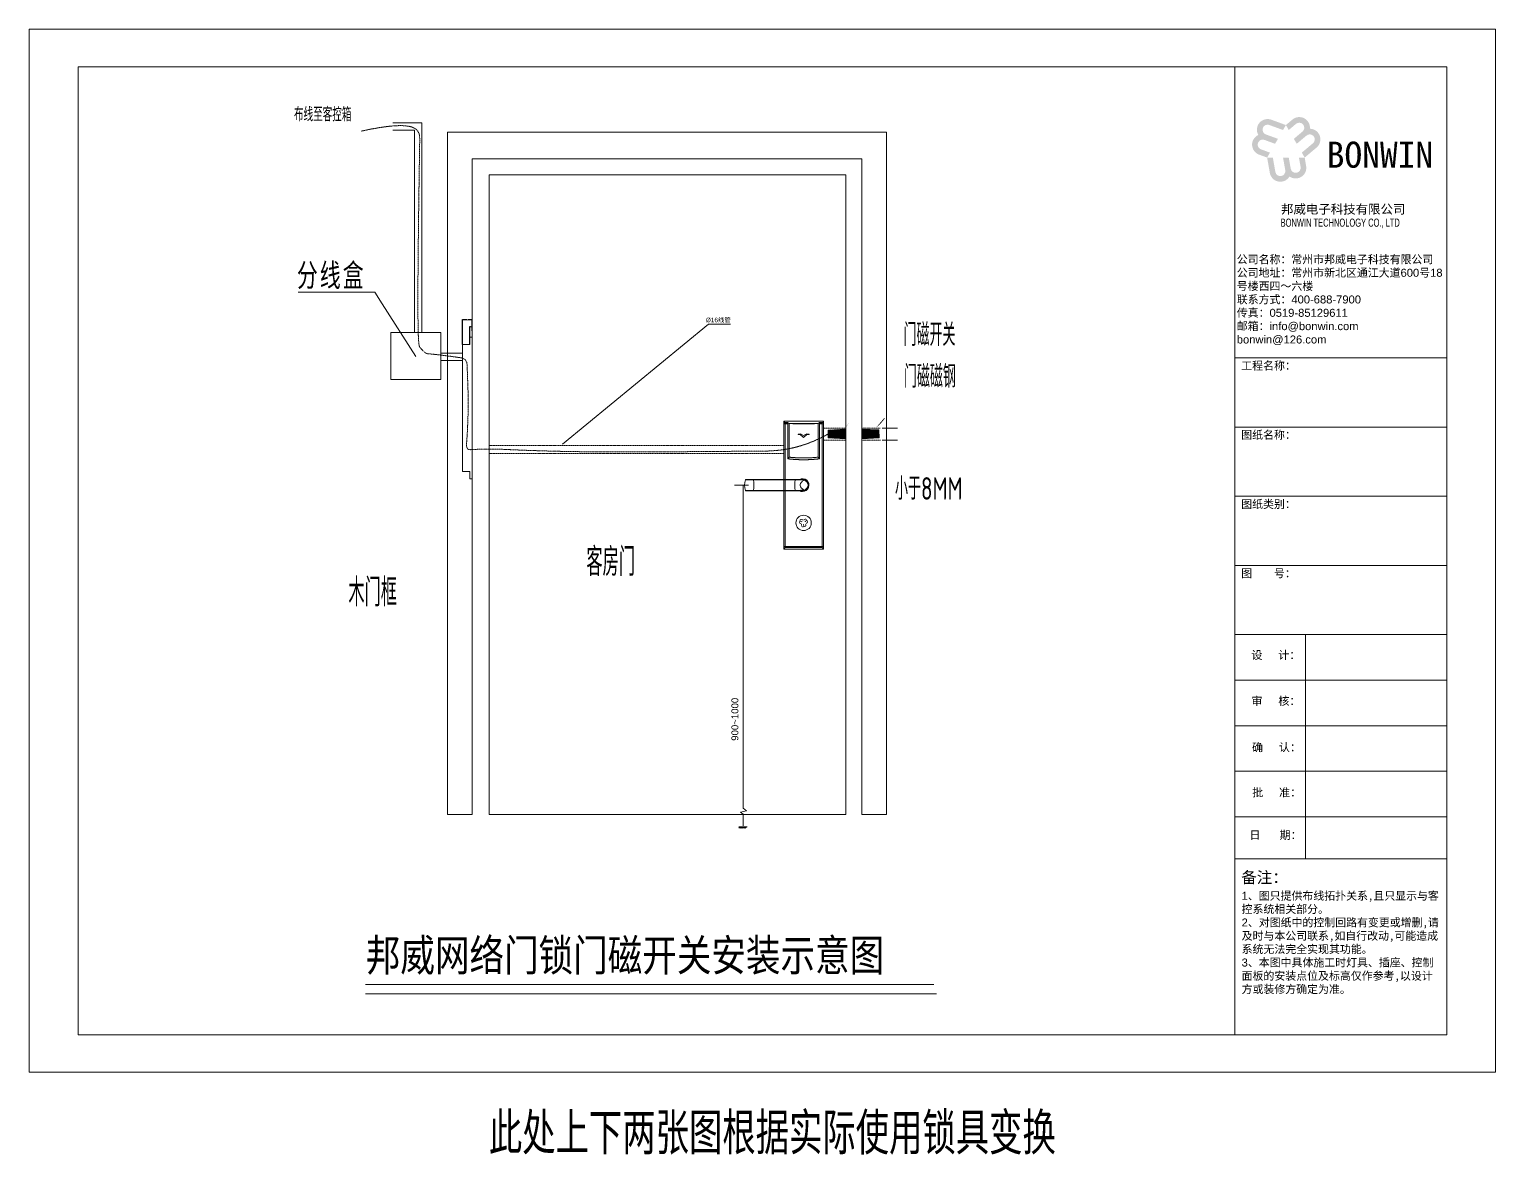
# Model space of a CAD drawing. Header units: millimetres. Extents: x 130143 to 328923, y 19139 to 134795.
# Drawn here: x 252174 to 288174, y 107173 to 134795 of the extents above; entities that cross this region are included whole.
import ezdxf
from ezdxf.enums import TextEntityAlignment as Align

# ---------------------------------------------------------------- set-up
doc = ezdxf.new("R2010")
doc.units = ezdxf.units.MM
doc.header["$LTSCALE"] = 10
doc.linetypes.add('( Hidden )', pattern=[0.375, 0.25, -0.125])
doc.layers.get('Defpoints').update_dxf_attribs({"color": 250})
for name, color, linetype, lineweight in [('ACADLAYER1', 1, 'Continuous', 0), ('尺寸线层', 3, 'Continuous', 18), ('邦威智能化', 7, 'Continuous', 18)]:
    doc.layers.add(name, color=color, linetype=linetype, lineweight=lineweight)
doc.styles.add('_HZTXT', font='gbenor.shx', dxfattribs={"bigfont": 'gbcbig.shx'})
doc.styles.get("Standard").update_dxf_attribs({"font": 'arial.ttf'})
doc.styles.add('仿宋体', font='', dxfattribs={"width": 0.8})
doc.styles.add('图纸名称', font='simhei.ttf', dxfattribs={"width": 0.8})
doc.styles.add('标准', font='', dxfattribs={"width": 0.667})
doc.styles.get('仿宋体').set_extended_font_data('宋体')
doc.styles.get('标准').set_extended_font_data('仿宋_gb2312')
doc.dimstyles.new('标准', dxfattribs={"dimtxt": 3.5, "dimasz": 4, "dimexe": 2, "dimexo": 0, "dimtad": 1, "dimdsep": 46, "dimtxsty": '标准', "dimblk": '_CAXARROW', "dimcen": 0, "dimdle": 6, "dimazin": 2, "dimtfac": 0.707107, "dimtdec": 3, "dimtmove": 2, "dimatfit": 3, "dimfxl": 1, "dimfrac": 2, "dimtolj": 1, "dimarcsym": 1})

# ---------------------------------------------------------------- blocks, each defined once
blk = doc.blocks.new('*X484')
at = {"layer": 'ACADLAYER1', "linetype": 'Continuous', "lineweight": 0}
blk.add_hatch(color=256, dxfattribs=at).paths.add_polyline_path([(91.6, 59.2), (92.1, 61.7), (91.2, 61.7)], flags=0)
blk.add_line((91.6, 61.7), (91.6, 85.7), dxfattribs=at)
blk = doc.blocks.new('_CAXARROW')
blk.add_hatch(color=0).paths.add_polyline_path([(0, 0), (-1, 0.125), (-1, -0.125)], flags=0)
blk = doc.blocks.new('*D489')
at = {"layer": 'Defpoints', "color": 0, "transparency": 16777216}
for p in [(263047, 127396), (262807, 127060)]:
    blk.add_point(p, dxfattribs=at)
at = {"layer": '邦威智能化', "color": 0, "linetype": 'Continuous', "lineweight": -2, "transparency": 16777216}
for p, q in [((262807, 127060), (262807, 127672)), ((262811, 127670), (263043, 127670)), ((263047, 127396), (263047, 127672))]:
    blk.add_line(p, q, dxfattribs=at)
at = {"layer": '邦威智能化', "color": 0, "lineweight": -2, "transparency": 16777216, "xscale": 4, "yscale": 4, "zscale": 4, "rotation": 180}
blk.add_blockref('_CAXARROW', (262807, 127670), dxfattribs=at)
at = {"layer": '邦威智能化', "color": 0, "lineweight": -2, "transparency": 16777216, "xscale": 4, "yscale": 4, "zscale": 4}
blk.add_blockref('_CAXARROW', (263047, 127670), dxfattribs=at)
at = {"layer": '邦威智能化', "color": 0, "transparency": 16777216, "insert": (262927, 127676), "char_height": 9.37, "attachment_point": 5, "style": '标准', "bg_fill": 3, "box_fill_scale": 1.1, "bg_fill_color": 256, "bg_fill_true_color": 13158600, "bg_fill_transparency": 4390977}
blk.add_mtext('\\A1;240', dxfattribs=at)
at = {"layer": 'Defpoints', "color": 0, "transparency": 16777216}
blk.add_point((263047, 127670), dxfattribs=at)
blk = doc.blocks.new('*D490')
at = {"layer": 'Defpoints', "color": 0, "transparency": 16777216}
blk.add_point((262987, 127060), dxfattribs=at)
at = {"layer": '邦威智能化', "color": 0, "linetype": 'Continuous', "lineweight": -2, "transparency": 16777216}
for p, q in [((262987, 127060), (262987, 127504)), ((262991, 127502), (263043, 127502)), ((263047, 127396), (263047, 127504))]:
    blk.add_line(p, q, dxfattribs=at)
at = {"layer": '邦威智能化', "color": 0, "lineweight": -2, "transparency": 16777216, "xscale": 4, "yscale": 4, "zscale": 4, "rotation": 180}
blk.add_blockref('_CAXARROW', (262987, 127502), dxfattribs=at)
at = {"layer": '邦威智能化', "color": 0, "lineweight": -2, "transparency": 16777216, "xscale": 4, "yscale": 4, "zscale": 4}
blk.add_blockref('_CAXARROW', (263047, 127502), dxfattribs=at)
at = {"layer": '邦威智能化', "color": 0, "transparency": 16777216, "insert": (263017, 127508), "char_height": 9.37, "attachment_point": 5, "style": '标准', "bg_fill": 3, "box_fill_scale": 1.1, "bg_fill_color": 256, "bg_fill_true_color": 13158600, "bg_fill_transparency": 10933932}
blk.add_mtext('\\A1;60', dxfattribs=at)
at = {"layer": 'Defpoints', "color": 0, "transparency": 16777216}
for p in [(263047, 127502), (263047, 127396)]:
    blk.add_point(p, dxfattribs=at)
blk = doc.blocks.new('*X485')
at = {"layer": '尺寸线层', "linetype": 'Continuous'}
blk.add_hatch(color=0, dxfattribs=at).paths.add_polyline_path([(-393.2, 690.7), (-395.8, 693.8), (-394.9, 694.4)], flags=0)
at = {"layer": '尺寸线层', "color": 0}
blk.add_line((-477.3, 822.2), (-633.9, 822.2), dxfattribs=at)
at = {"layer": '尺寸线层', "color": 0, "linetype": 'Continuous'}
for p, q in [((-462.1, 798.4), (-477.3, 822.2)), ((-393.2, 690.7), (-462.1, 798.4))]:
    blk.add_line(p, q, dxfattribs=at)
at = {"layer": '尺寸线层', "color": 0, "insert": (-566.3, 854.4), "char_height": 46.83, "width": 270.425, "attachment_point": 5, "line_spacing_factor": 1.15057, "style": '标准'}
blk.add_mtext('\\T1.1;分线盒', dxfattribs=at)
blk = doc.blocks.new('*X486')
at = {"layer": '尺寸线层', "linetype": 'Continuous'}
blk.add_hatch(color=0, dxfattribs=at).paths.add_polyline_path([(209.8, 511), (211.5, 512.8), (211.9, 512.3)], flags=0)
at = {"layer": '尺寸线层', "color": 0, "linetype": 'Continuous'}
blk.add_line((209.8, 511), (508, 756.5), dxfattribs=at)
at = {"layer": '尺寸线层', "color": 0}
blk.add_line((508, 756.5), (553.4, 756.5), dxfattribs=at)
at = {"layer": '尺寸线层', "color": 0, "insert": (528.4, 764.8), "char_height": 9.365, "width": 100.022, "attachment_point": 5, "line_spacing_factor": 1.15057}
blk.add_mtext('\\T1.001;%%C16线管', dxfattribs=at)
blk = doc.blocks.new('*X487')
for p, q in [((103149, -26024), (103201, -25829)), ((103150, -25995), (103195, -25829)), ((103152, -25966), (103188, -25829)), ((103153, -25936), (103182, -25829)), ((103153, -26033), (103208, -25829)), ((103155, -25907), (103175, -25829)), ((103156, -25878), (103169, -25829)), ((103157, -25849), (103162, -25829)), ((103159, -26033), (103214, -25829)), ((103166, -26033), (103221, -25829)), ((103172, -26033), (103227, -25829)), ((103179, -26033), (103233, -25829)), ((103185, -26033), (103240, -25829)), ((103192, -26033), (103246, -25829)), ((103198, -26033), (103250, -25837)), ((103204, -26033), (103252, -25857)), ((103211, -26033), (103253, -25877)), ((103217, -26033), (103254, -25897)), ((103224, -26033), (103255, -25917)), ((103230, -26033), (103256, -25936)), ((103237, -26033), (103257, -25956)), ((103243, -26033), (103258, -25976)), ((103250, -26033), (103260, -25996)), ((103256, -26033), (103261, -26016))]:
    blk.add_line(p, q)
blk = doc.blocks.new('*X488')
for p, q in [((103154, -26075), (103149, -26092)), ((103160, -26075), (103150, -26112)), ((103166, -26075), (103151, -26132)), ((103173, -26075), (103152, -26152)), ((103179, -26075), (103153, -26171)), ((103186, -26075), (103155, -26191)), ((103192, -26075), (103156, -26211)), ((103199, -26075), (103157, -26231)), ((103205, -26075), (103158, -26251)), ((103212, -26075), (103159, -26270)), ((103218, -26075), (103163, -26279)), ((103224, -26075), (103170, -26279)), ((103231, -26075), (103176, -26279)), ((103237, -26075), (103183, -26279)), ((103244, -26075), (103189, -26279)), ((103250, -26075), (103195, -26279)), ((103257, -26075), (103202, -26279)), ((103261, -26084), (103208, -26279)), ((103259, -26113), (103215, -26279)), ((103258, -26142), (103221, -26279)), ((103256, -26172), (103228, -26279)), ((103255, -26201), (103234, -26279)), ((103254, -26230), (103241, -26279)), ((103252, -26259), (103247, -26278))]:
    blk.add_line(p, q)
blk = doc.blocks.new('图框')
h = blk.add_hatch(color=5)
h.dxf.hatch_style = 1
h.paths.add_polyline_path([(36461, -1029), (36261, -1197), (36348, -1349), (36572, -1161, -1), (36770, -1397), (36505, -1620), (36593, -1772), (36894, -1519, -1), (37092, -1755), (36749, -2043), (36837, -2195), (37203, -1887, 0.696307), (36997, -1310, 0.6707)])
h.paths.add_polyline_path([(36837, -2195), (36661, -2195), (36712, -2483, -1), (36409, -2536), (36348, -2195), (36173, -2195), (36241, -2583, -1), (35938, -2636), (35860, -2195), (35685, -2195), (35768, -2666, 0.696307), (36371, -2776, 0.6707), (36882, -2453)])
h.paths.add_polyline_path([(35646, -1485, -1), (35752, -1196), (36173, -1349), (36261, -1197), (35811, -1033, 0.696307), (35414, -1501, 0.6707), (35439, -2105), (35685, -2195), (35772, -2043), (35498, -1943, -1), (35603, -1653), (35929, -1772), (36017, -1620)])
for p, q in [((34698, 590), (34698, -29110)), ((41198, -2583), (41198, -8983)), ((34698, -8340), (41198, -8340)), ((34698, -10463), (41198, -10463)), ((34698, -12587), (41198, -12587)), ((34698, -14710), (41198, -14710)), ((34698, -16833), (41198, -16833)), ((36860, -16833), (36860, -23716)), ((34698, -18230), (41198, -18230)), ((34698, -19626), (41198, -19626)), ((34698, -21023), (41198, -21023)), ((34698, -22419), (41198, -22419)), ((34698, -23716), (41198, -23716))]:
    blk.add_line(p, q)
for points in [[(-2302, 1740), (42698, 1740), (42698, -30260), (-2302, -30260)], [(-802, 590), (41198, 590), (41198, -29110), (-802, -29110)]]:
    blk.add_lwpolyline(points, close=True)
for s, height, p in [('工程名称：', 245.7, (34890, -8704)), ('图纸名称：', 245.7, (34890, -10827)), ('图纸类别：', 245.7, (34890, -12950)), ('图       号：', 245.7, (34890, -15074)), ('备注：', 350, (34890, -24456))]:
    blk.add_text(s, height=height).set_placement(p)
for s, p, p2 in [('设     计：', (35200, -17583), (36706, -17583)), ('审     核：', (35201, -18992), (36708, -18992)), ('确     认：', (35219, -20414), (36725, -20414)), ('批     准：', (35225, -21799), (36731, -21799)), ('日      期：', (35143, -23106), (36745, -23106))]:
    blk.add_text(s, height=245.7).set_placement(p, p2, align=Align.ALIGNED)
at = {"attachment_point": 1}
for s, width, insert, char_height in [('{\\fSimHei|b1|i0|c0|p49;\\C5;BONWIN}', 3084.57, (37514, -1706), 800), ('{\\fSimSun|b1|i0|c134|p2;邦威电子科技有限公司}', 5483.58, (36110, -3637), 280), ('{\\fﾷￂￋￎ_gb2312|b0|i0|c134|p49;\\W0.667;BONWIN TECHNOLOGY CO., LTD}', 5483.58, (36099, -4067), 250), ('{\\fSimSun|b0|i0|c134|p2;公司名称：常州市邦威电子科技有限公司\\P公司地址：常州市新北区通江大道}600{\\fSimSun|b0|i0|c134|p2;号}18{\\fSimSun|b0|i0|c134|p2;号楼西四～六楼\\P联系方式：}400-688-7900{\\fSimSun|b0|i0|c134|p2;\u3000\u3000\\P传真：}0519-85129611\\P{\\fSimSun|b0|i0|c134|p2;邮箱：}info@bonwin.com{\\fSimSun|b0|i0|c134|p2;\u3000\u3000}bonwin@126.com', 6387.17, (34753, -5197), 245.65), ('1{\\fSimSun|b0|i0|c134|p2;、图只提供布线拓扑关系,且只显示与客\\P控系统相关部分。\\P}2{\\fSimSun|b0|i0|c134|p2;、对图纸中的控制回路有变更或增删,请\\P及时与本公司联系,如自行改动,可能造成\\P系统无法完全实现其功能。\\P}3{\\fSimSun|b0|i0|c134|p2;、本图中具体施工时灯具、插座、控制\\P面板的安装点位及标高仅作参考,以设计\\P方或装修方确定为准。}', 16746.57, (34902, -24723), 245.65)]:
    blk.add_mtext_dynamic_manual_height_columns(s, width=width, gutter_width=1228, heights=[0], dxfattribs=dict(at, insert=insert, char_height=char_height))

msp = doc.modelspace()

# ---------------------------------------------------------------- hatches: boundary and pattern name
at = {"layer": '邦威智能化'}
h = msp.add_hatch(color=0, dxfattribs=at)
h.dxf.hatch_style = 1
h.paths.add_polyline_path([(271203.46512, 122775.52814), (271181.89683, 122757.4302), (271191.32987, 122741.0917), (271215.40776, 122761.29545, -1), (271236.69783, 122735.92294), (271208.14608, 122711.96518), (271217.57911, 122695.62668), (271250.02351, 122722.85077, -1), (271271.31358, 122697.47826), (271234.39532, 122666.50016), (271243.82835, 122650.16166), (271283.25622, 122683.24557, 0.6963072607), (271261.03708, 122745.30276, 0.6707004433)])
h.paths.add_polyline_path([(271243.82835, 122650.16166), (271224.96228, 122650.16166), (271230.4203, 122619.20772, -1), (271197.80203, 122613.45624), (271191.32987, 122650.16166), (271172.4638, 122650.16166), (271179.81835, 122608.45194, -1), (271147.20008, 122602.70046), (271138.83139, 122650.16166), (271119.96531, 122650.16166), (271128.90289, 122599.47417, 0.6963072607), (271193.75557, 122587.68792, 0.6707004433), (271248.71749, 122622.43401)])
h.paths.add_polyline_path([(271115.84864, 122726.45081, -1), (271127.17685, 122757.5748), (271172.4638, 122741.0917), (271181.89683, 122757.4302), (271133.5314, 122775.03378, 0.6963072607), (271090.89786, 122724.76284, 0.6707004433), (271093.5079, 122659.79137), (271119.96531, 122650.16166), (271129.39835, 122666.50016), (271099.86244, 122677.25035, -1), (271111.19065, 122708.37434), (271146.21456, 122695.62668), (271155.64759, 122711.96518)])

# ---------------------------------------------------------------- linework, layer by layer
for p, q in [((261809.22583, 132498.50432, 0), (261100.37807, 132498.50432, 0)), ((261809.22583, 132498.50432, 0), (261809.22583, 127348.77548, 0)), ((261629.22583, 132318.50432, 0), (261100.37807, 132318.50432, 0)), ((261629.22583, 132318.50432, 0), (261629.22583, 127348.77548, 0)), ((262438.50827, 132274.07426, 0), (262438.50827, 115521.42999, 0)), ((273220.31709, 132274.07426, 0), (262438.50827, 132274.07426, 0)), ((273220.31709, 132274.07426, 0), (273220.31709, 115521.42999, 0)), ((263046.74164, 131613.19732, 0), (263046.74164, 115521.42999, 0)), ((263046.74164, 131613.19732, 0), (272612.08372, 131613.19732, 0)), ((272612.08372, 131613.19732, 0), (272612.08372, 115521.42999, 0)), ((263463.14343, 131223.1053, 0), (272217.42911, 131223.1053, 0)), ((263463.14343, 115521.42999, 0), (263463.14343, 131223.1053, 0)), ((272217.42911, 125412.10929, 0), (272217.42911, 131223.1053, 0)), ((262277.89388, 127353.75812, 0), (261049.03959, 127353.75812, 0)), ((261049.03959, 127353.75812, 0), (261049.03959, 126199.60251, 0)), ((262277.89388, 126199.60251, 0), (262277.89388, 127353.75812, 0)), ((262806.74164, 126850.30089, 0), (262277.89388, 126850.30089, 0)), ((262806.74164, 126670.30089, 0), (262277.89388, 126670.30089, 0)), ((261049.03959, 126199.60251, 0), (262277.89388, 126199.60251, 0)), ((272217.42911, 125412.10929, 0), (272217.42911, 115521.42999, 0)), ((270695.24014, 125165.08669, 0), (270695.24014, 122047.84669, 0)), ((270707.84014, 125177.68669, 0), (271660.31027, 125177.68669, 0)), ((270727.9552, 125112.16669, 0), (270727.9552, 122088.16669, 0)), ((271640.1952, 125112.16669, 0), (271640.1952, 123461.56669, 0)), ((271672.91027, 125165.08669, 0), (271672.91027, 123461.56669, 0)), ((262986.74164, 123940.30089, 0), (262806.74164, 123940.30089, 0)), ((262986.74164, 123940.30089, 0), (262986.74164, 123760.30089, 0)), ((263046.74164, 123760.30089, 0), (262986.74164, 123760.30089, 0)), ((271640.1952, 123461.56669, 0), (271640.1952, 122088.16669, 0)), ((271672.91027, 123461.56669, 0), (271672.91027, 122047.84669, 0)), ((270695.24014, 122100.76669, 0), (271672.91027, 122100.76669, 0)), ((270702.02911, 122043.61383, 0), (270727.9552, 122075.56669, 0)), ((270740.5552, 122075.56669, 0), (271627.5952, 122075.56669, 0)), ((271640.1952, 122075.56669, 0), (271664.30297, 122045.85484, 0)), ((270707.84014, 122035.24669, 0), (271660.31027, 122035.24669, 0)), ((262438.50827, 115521.42999, 0), (263046.74164, 115521.42999, 0)), ((272217.42911, 115521.42999, 0), (263463.14343, 115521.42999, 0)), ((272612.08372, 115521.42999, 0), (273220.31709, 115521.42999, 0))]:
    msp.add_line(p, q, dxfattribs=at)
at = {"layer": '邦威智能化', "color": 7}
for p, q in [((270695.17199, 125171.39648, 0), (270695.17199, 125124.76669, 0)), ((270700.30533, 125124.76669, 0), (270695.17199, 125124.76669, 0)), ((270701.16088, 125112.16669, 0), (270700.30533, 125124.76669, 0)), ((270701.16088, 125112.16669, 0), (270707.88197, 125112.16669, 0)), ((271666.67647, 125177.68669, 0), (270701.47393, 125177.68669, 0)), ((270707.88197, 125112.16669, 0), (270707.88197, 125145.55198, 0)), ((270736.79539, 125112.16669, 0), (270707.88197, 125112.16669, 0)), ((270736.79539, 125146.04866, 0), (270736.79539, 125139.97736, 0)), ((270736.79539, 125146.04866, 0), (270799.7752, 125146.04866, 0)), ((270736.79539, 125139.97736, 0), (270736.79539, 125112.16669, 0)), ((270793.70977, 125139.97736, 0), (270736.79539, 125139.97736, 0)), ((270736.79539, 125112.16669, 0), (270793.4752, 125112.16669, 0)), ((270793.4752, 125138.20655, 0), (270793.70977, 125139.97736, 0)), ((270793.4752, 125132.13519, 0), (270793.4752, 125138.20655, 0)), ((270793.57953, 125133.28928, 0), (270793.4752, 125132.13519, 0)), ((270793.4752, 124254.4777, 0), (270793.4752, 125132.13519, 0)), ((270799.7752, 125146.04866, 0), (270799.7752, 125138.82527, 0)), ((270830.87093, 125117.97714, 0), (270830.78887, 125117.09708, 0)), ((270830.78887, 125117.09708, 0), (270830.78887, 124293.86246, 0)), ((271537.36154, 125117.09708, 0), (271537.27948, 125117.97714, 0)), ((271537.36154, 124293.86246, 0), (271537.36154, 125117.09708, 0)), ((271568.3752, 125138.82527, 0), (271568.3752, 125146.04866, 0)), ((271568.3752, 125146.04866, 0), (271631.35502, 125146.04866, 0)), ((271631.35502, 125139.97736, 0), (271574.44064, 125139.97736, 0)), ((271574.44064, 125139.97736, 0), (271574.6752, 125138.20655, 0)), ((271574.6752, 125132.13519, 0), (271574.57087, 125133.28928, 0)), ((271574.6752, 125138.20655, 0), (271574.6752, 125132.13519, 0)), ((271574.6752, 125132.13519, 0), (271574.6752, 124254.52199, 0)), ((271574.6752, 125112.16669, 0), (271631.35502, 125112.16669, 0)), ((271631.35502, 125139.97736, 0), (271631.35502, 125146.04866, 0)), ((271631.35502, 125112.16669, 0), (271631.35502, 125139.97736, 0)), ((271660.26844, 125112.16669, 0), (271631.35502, 125112.16669, 0)), ((271660.26844, 125145.55198, 0), (271660.26844, 125112.16669, 0)), ((271660.26844, 125112.16669, 0), (271666.98953, 125112.16669, 0)), ((271666.98953, 125112.16669, 0), (271667.84508, 125124.76669, 0)), ((271667.84508, 125124.76669, 0), (271672.97841, 125124.76669, 0)), ((271672.97841, 125171.39648, 0), (271672.97841, 125124.76669, 0)), ((271053.39055, 124858.81098, 0), (271106.81731, 124868.23156, 0)), ((271102.98829, 124846.30669, 0), (271054.48453, 124846.30669, 0)), ((271184.0752, 124778.26669, 0), (271102.98829, 124846.30669, 0)), ((271106.81731, 124868.23156, 0), (271184.0752, 124823.62669, 0)), ((271184.0752, 124823.62669, 0), (271261.3331, 124868.23156, 0)), ((271265.16212, 124846.30669, 0), (271184.0752, 124778.26669, 0)), ((271261.3331, 124868.23156, 0), (271314.75986, 124858.81098, 0)), ((271313.66587, 124846.30669, 0), (271265.16212, 124846.30669, 0)), ((269757.89184, 123737.65081, 0), (269757.91565, 123737.25641, 0)), ((269769.81299, 123746.1712, 0), (269959.38575, 123746.1712, 0)), ((270145.29253, 123746.1712, 0), (269959.38575, 123746.1712, 0)), ((270145.29253, 123746.1712, 0), (270977.29048, 123746.1712, 0)), ((270145.29253, 123746.1712, 0), (270145.29253, 123737.27708, 0)), ((270977.29048, 123737.27708, 0), (270145.29253, 123737.27708, 0)), ((270977.29048, 123737.27708, 0), (270977.29048, 123746.1712, 0)), ((270977.29048, 123746.1712, 0), (271155.87097, 123746.1712, 0)), ((269757.8893, 123477.49981, 0), (269757.91565, 123477.88598, 0)), ((269959.38575, 123468.9712, 0), (269769.81299, 123468.9712, 0)), ((269959.38575, 123468.9712, 0), (270145.29253, 123468.9712, 0)), ((270145.29253, 123477.86531, 0), (270977.29048, 123477.86531, 0)), ((270145.29253, 123477.86531, 0), (270145.29253, 123468.9712, 0)), ((270977.29048, 123468.9712, 0), (270145.29253, 123468.9712, 0)), ((270977.29048, 123468.9712, 0), (270977.29048, 123477.86531, 0)), ((271155.87097, 123468.9712, 0), (270977.29048, 123468.9712, 0))]:
    msp.add_line(p, q, dxfattribs=at)
at = {"layer": '邦威智能化', "linetype": '( Hidden )'}
for p, q in [((271672.91027, 125007.25504, 0), (272210.69759, 125007.25504, 0)), ((272612.08372, 125007.25504, 0), (273061.75871, 125007.25504, 0)), ((263463.14343, 124576.30089, 0), (270695.24014, 124576.30089, 0)), ((271672.91027, 124714.39206, 0), (272217.42911, 124714.39206, 0)), ((272612.08372, 124714.39206, 0), (273068.49023, 124714.39206, 0)), ((263463.14343, 124384.30089, 0), (270695.24014, 124384.30089, 0))]:
    msp.add_line(p, q, dxfattribs=at)
at = {"layer": '邦威智能化', "color": 1, "linetype": 'Continuous'}
for p, q in [((273112.12424, 125007.25504, 0), (273485.95719, 125007.25504, 0)), ((273112.12424, 124714.39206, 0), (273485.95719, 124714.39206, 0)), ((272217.42911, 124452.67118, 0), (272217.42911, 123563.28267, 0)), ((272612.08372, 124451.52585, 0), (272612.08372, 123567.31366, 0))]:
    msp.add_line(p, q, dxfattribs=at)
at = {"layer": '邦威智能化', "linetype": 'Continuous', "lineweight": 0}
for p, q in [((269830.91333, 123607.58341, 0), (269484.65109, 123607.58341, 0)), ((269696.30679, 123607.58341, 0), (269696.30679, 115675.19694, 0)), ((269778.63075, 115616.45568, 0), (269637.50397, 115581.21093, 0)), ((269637.50397, 115581.21093, 0), (269696.30679, 115534.21793, 0)), ((269696.30679, 115675.19694, 0), (269778.63075, 115616.45568, 0)), ((269590.07793, 115217.01512, 0), (269801.76809, 115217.01512, 0)), ((269631.59628, 115217.90515, 0), (269596.67098, 115183.01639, 0)), ((269654.04827, 115215.4131, 0), (269624.11228, 115185.50846, 0)), ((269676.50025, 115215.4131, 0), (269646.56427, 115185.50846, 0)), ((269701.44692, 115215.4131, 0), (269669.01626, 115183.01639, 0)), ((269726.39357, 115215.4131, 0), (269693.96292, 115183.01639, 0)), ((269748.84555, 115215.4131, 0), (269726.14409, 115183.01639, 0)), ((269776.28688, 115215.4131, 0), (269751.06303, 115183.01639, 0))]:
    msp.add_line(p, q, dxfattribs=at)
at = {"layer": '邦威智能化', "color": 0}
for p, q in [((260429.75242, 111347.95481, 0), (274380.12744, 111347.95481, 0)), ((260429.75242, 111124.67031, 0), (274445.04643, 111124.67031, 0))]:
    msp.add_line(p, q, dxfattribs=at)
at = {"layer": '邦威智能化', "color": 1, "elevation": 0}
for points in [[(273728.01584, 126969.11428, 0, 0, 0), (272471.9812, 125360.9752, 51.5978, 0, 0), (272210.69759, 125007.25504, 0, 0, 0)], [(273741.39716, 125912.84214, 0, 0, 0), (273175.6178, 125238.33932, 41.27824, 0, 0), (272954.88176, 125007.25504, 0, 0, 0)], [(273340.55907, 125454.58716, 0, 0, 0), (273339.81679, 125190.23212, 51.5978, 0, 0), (273339.82542, 125066.47147, 0, 0, 0)], [(273329.72754, 124298.63408, 0, 0, 0), (273330.46999, 124562.98911, 51.5978, 0, 0), (273330.46145, 124686.74976, 0, 0, 0)], [(271763.16901, 123624.30664, 0, 0, 0), (272027.52404, 123623.56419, 51.5978, 0, 0), (272151.28469, 123623.57273, 0, 0, 0)], [(273464.67355, 123612.31913, 0, 0, 0), (272788.62781, 123614.21739, 51.5978, 0, 0), (272664.86716, 123614.20876, 0, 0, 0)]]:
    msp.add_lwpolyline(points, format="xyseb", dxfattribs=at)
at = {"layer": '邦威智能化', "color": 7, "elevation": 0}
for points in [[(271537.27948, 125117.97714), (271449.41273, 125114.74523), (271361.31079, 125112.36604), (271272.73337, 125110.90697), (271184.0752, 125110.41439), (271095.73419, 125110.90345), (271007.47307, 125112.35223), (270919.05369, 125114.73513), (270830.87093, 125117.97714)], [(270834.13141, 125123.78378), (270921.1869, 125120.57316), (271008.47549, 125118.21055), (271096.23534, 125116.76196), (271184.0752, 125116.27301), (271271.60074, 125116.75846), (271359.0471, 125118.19683), (271446.6503, 125120.56313), (271534.01899, 125123.78378)], [(269952.9739, 123737.18996), (269930.08061, 123737.19634), (269908.14655, 123737.20375), (269881.78647, 123737.21365), (269857.46742, 123737.2231), (269834.75717, 123737.23154), (269814.53684, 123737.23832), (269800.53021, 123737.24242), (269788.16317, 123737.24562), (269778.24367, 123737.24804), (269769.89506, 123737.2503), (269763.06108, 123737.2529), (269757.91565, 123737.25641)], [(269952.9739, 123737.18996), (269953.3619, 123739.06585), (269953.90366, 123740.80149), (269954.58535, 123742.35258), (269955.38957, 123743.67952), (269956.29579, 123744.74844), (269957.28089, 123745.53207), (269958.31971, 123746.01039), (269959.38575, 123746.1712)], [(269952.9739, 123737.18996), (269974.60165, 123737.2209), (269997.03771, 123737.24286), (270020.64035, 123737.25868), (270044.8604, 123737.26932), (270074.40425, 123737.27671), (270109.50161, 123737.27949), (270145.29253, 123737.27708)], [(271163.44683, 123734.44588), (271141.11245, 123734.92761), (271121.67496, 123735.31729), (271101.42855, 123735.6916), (271080.20265, 123736.04786), (271058.23582, 123736.37722), (271038.65835, 123736.63795), (271018.65983, 123736.87421), (270998.09806, 123737.08794), (270977.29048, 123737.27708)], [(270977.29048, 123477.86531), (270999.70619, 123478.07023), (271021.96998, 123478.30529), (271044.54157, 123478.57975), (271066.66796, 123478.88691), (271090.93231, 123479.26994), (271109.85471, 123479.60258), (271128.18947, 123479.95248), (271146.15264, 123480.32043), (271163.44683, 123480.69651)], [(271194.95948, 123729.82532), (271168.38204, 123710.997), (271155.01603, 123700.30826), (271141.82808, 123688.60425), (271132.36935, 123679.20974), (271123.28035, 123669.01183), (271114.66922, 123657.66656), (271107.02733, 123645.0423), (271102.21938, 123634.35469), (271098.76064, 123622.65919), (271097.14691, 123608.22118), (271097.59926, 123599.56895), (271099.11623, 123590.90307), (271104.02717, 123576.35015), (271111.31723, 123562.59812), (271117.53803, 123553.45241), (271126.20837, 123542.6882), (271135.49685, 123532.71184), (271155.33019, 123514.57088), (271175.07608, 123499.13477), (271194.95948, 123485.31707)], [(271163.44683, 123734.44588), (271163.21547, 123736.77558), (271162.7262, 123738.99275), (271161.99621, 123741.01955), (271161.05113, 123742.7848), (271159.92415, 123744.22651), (271158.65484, 123745.29407), (271157.28778, 123745.94997), (271155.87097, 123746.1712)], [(271155.87097, 123746.1712), (271172.94576, 123745.11541), (271189.41518, 123742.05073)], [(271163.44683, 123480.69651), (271163.21547, 123478.36682), (271162.7262, 123476.14964), (271161.99621, 123474.12284), (271161.05113, 123472.35759), (271159.92415, 123470.91588), (271158.65484, 123469.84833), (271157.28778, 123469.19242), (271155.87097, 123468.9712)], [(271194.95948, 123729.82532), (271179.71261, 123733.05213), (271163.44683, 123734.44588)], [(271163.44683, 123480.69651), (271179.54022, 123482.06458), (271194.95948, 123485.31707)], [(269757.91565, 123477.88598), (269766.16001, 123477.89082), (269778.22314, 123477.89435), (269794.43309, 123477.89836), (269814.53684, 123477.90407), (269834.088, 123477.9106), (269856.14207, 123477.91878), (269880.96632, 123477.92841), (269908.14655, 123477.93864), (269929.98533, 123477.94602), (269952.9739, 123477.95243)], [(269959.38575, 123468.9712), (269958.31971, 123469.132), (269957.28089, 123469.61033), (269956.29579, 123470.39395), (269955.38957, 123471.46287), (269954.58535, 123472.78981), (269953.90366, 123474.3409), (269953.3619, 123476.07654), (269952.9739, 123477.95243)], [(269952.9739, 123477.95243), (269972.23874, 123477.9244), (269992.23368, 123477.90359), (270013.23601, 123477.88803), (270044.65709, 123477.87311), (270076.92375, 123477.86528), (270110.95309, 123477.86289), (270145.29253, 123477.86531)], [(271189.41518, 123473.09166), (271173.13788, 123470.05097), (271155.87097, 123468.9712)]]:
    msp.add_lwpolyline(points, dxfattribs=at)
at = {"layer": '邦威智能化', "color": 2, "elevation": 0}
for points in [[(272208.8927, 124746.3204), (272208.8927, 124980.9572), (271784.75933, 124956.70206), (271786.38284, 124766.42132)], [(272612.08372, 124981.8003), (272612.08372, 124747.16349), (273036.21709, 124771.41863), (273034.59358, 124961.69937)]]:
    msp.add_lwpolyline(points, close=True, dxfattribs=at)
at = {"layer": '邦威智能化'}
msp.add_circle((271184.0752, 122680.36669, 0), 189, dxfattribs=at)
at = {"layer": '邦威智能化', "color": 7}
for centre, radius, start, end in [((270701.46722, 125171.39146, 0), 6.29523, 89.938930595, 179.954323647), ((270714.20093, 125145.34098, 0), 6.32249, 90.303018888, 178.087544402), ((270729.50923, 125179.95567, 0), 40.63684, 237.845210853, 280.328945587), ((270732.04894, 125175.32373, 0), 29.65735, 232.919626903, 279.209389865), ((270800.45251, 125131.83228, 0), 7.02572, 95.53215265, 168.031022562), ((270802.13447, 125137.62623, 0), 8.74663, 105.648478053, 164.406839901), ((270839.21852, 125117.1086, 0), 8.39266, 127.310765279, 174.059879468), ((271528.93931, 125117.11277, 0), 8.38484, 5.917027184, 52.712328068), ((271565.97313, 125137.58347, 0), 8.7994, 15.786437031, 74.158245013), ((271567.698, 125131.83239, 0), 7.02559, 11.968224548, 84.468600239), ((271635.71875, 125176.86613, 0), 31.12488, 261.940538645, 305.930444588), ((271636.05767, 125193.35533, 0), 53.58471, 264.965182019, 296.86066154), ((271653.94948, 125145.34098, 0), 6.32249, 1.912455598, 89.696981112), ((271666.68498, 125171.39326, 0), 6.29344, 0.029303467, 90.077442291), ((271054.48453, 124852.60669, 0), 6.3, 100, 270), ((271313.66587, 124852.60669, 0), 6.3, 270, 80), ((270138.21064, 123607.67614, 0), 401.98523, 161.131406034, 198.895026324), ((270135.99494, 123607.5712, 0), 399.70264, 161.067486869, 198.932513131), ((269769.81299, 123733.5712, 0), 12.6, 90, 161.060482731), ((269769.86248, 123733.70888, 0), 12.46241, 90.227533052, 163.461587588), ((268678.66703, 123607.5712, 0), 1280.88213, 354.192016628, 5.807983372), ((271627.87846, 123607.5712, 0), 663.39154, 168.724935863, 191.275064137), ((271155.87097, 123607.5712, 0), 157.5, 270, 117.949325184), ((271155.87097, 123607.5712, 0), 144.9, 270, 106.132672362), ((271184.9978, 123732.67753, 0), 10.36196, 344.022610013, 64.766537671), ((271155.87097, 123607.5712, 0), 138.6, 284.005895783, 75.994104217), ((271184.9978, 123482.46486, 0), 10.36196, 295.233462329, 15.977389987), ((271166.67249, 123607.5712, 0), 125.48396, 283.027761545, 76.972238455), ((269769.81299, 123481.5712, 0), 12.6, 198.939517269, 270), ((269769.86248, 123481.43351, 0), 12.46241, 196.538412412, 269.772466944), ((271155.87097, 123607.5712, 0), 157.5, 242.048574929, 270), ((271155.87097, 123607.5712, 0), 144.9, 253.818542575, 270)]:
    msp.add_arc(centre, radius, start, end, dxfattribs=at)
at = {"layer": '邦威智能化'}
for centre, start, end in [((270707.84014, 125165.08669, 0), 90.000000002, 180.000000003), ((271660.31027, 125165.08669, 0), 0, 90.000000002), ((270707.84014, 122047.84669, 0), 180, 270.000000002), ((270740.5552, 122088.16669, 0), 180, 269.999999998), ((271627.5952, 122088.16669, 0), 269.999999998, 359.999999998), ((271660.31027, 122047.84669, 0), 270.000000002, 0.000000003)]:
    msp.add_arc(centre, 12.6, start, end, dxfattribs=at)
at = {"layer": '邦威智能化', "color": 7}
for centre, major_axis, ratio, start_param, end_param in [((270693.44177, 124296.06729, 0), (0, 875.7), 0.0679012346, 6.0378814915, 6.254082863), ((270699.7273, 124296.06729, 0), (0, 882), 0.0674162257, 6.0378814915, 6.2538066956), ((270593.88693, 124296.06729, 0), (0, 875.7), 0.7778339599, 5.9279644674, 5.9856443126), ((270598.85971, 124296.06729, 0), (0, 882), 0.772278003, 5.9305159896, 5.9837659291), ((271769.2907, 124296.06729, 0), (0, 882), 0.772278003, 0.2994193781, 0.3526693175), ((271774.26348, 124296.06729, 0), (0, 875.7), 0.7778339599, 0.2975409946, 0.3552208398), ((271668.42311, 124296.06729, 0), (0, 882), 0.0674162257, 0.0293786116, 0.2453038157), ((271674.70863, 124296.06729, 0), (0, 875.7), 0.0679012346, 0.0291024442, 0.2453038157)]:
    msp.add_ellipse(centre, major_axis=major_axis, ratio=ratio, start_param=start_param, end_param=end_param, dxfattribs=at)
at = {"layer": '邦威智能化', "linetype": '( Hidden )'}
msp.add_open_spline([(260328.6151, 132297.61224, 0), (261767.98405, 132608.89424, 0), (261674.75582, 127086.37458, 0), (261891.7997, 126837.29899, 0), (262251.023, 126807.46546, 0), (262512.53925, 126768.03084, 0), (262920.63877, 126714.96945, 0), (262926.61015, 126406.56478, 0), (262954.81415, 125763.72423, 0), (262954.03446, 125199.11771, 0), (262895.83764, 124465.40979, 0), (263387.92244, 124507.56686, 0), (265872.49302, 124373.27972, 0), (268740.08578, 124454.7592, 0), (271010.22686, 124433.89079, 0), (271785.57109, 124861.56169, 0)], degree=3, knots=[0, 0, 0, 0, 1.4345274007, 27.0813238752, 114.8327348622, 1138.033292759, 1478.1867208072, 1832.4404038008, 2493.745960517, 4937.9876069933, 5256.4240386511, 5511.6834879342, 7055.6549473039, 19349.9361143809, 23274.9825322207, 23274.9825322207, 23274.9825322207, 23274.9825322207], dxfattribs=at)
at = {"layer": '邦威智能化', "color": 7}
for points, knots in [([(271574.67584, 124254.47778, 0), (271569.04379, 124253.7829, 0), (271557.78316, 124252.39355, 0), (271540.87, 124250.42434, 0), (271523.94801, 124248.54012, 0), (271507.01565, 124246.74913, 0), (271490.07398, 124245.04923, 0), (271473.12334, 124243.44104, 0), (271456.16425, 124241.92448, 0), (271439.19722, 124240.49961, 0), (271422.22273, 124239.16647, 0), (271405.24128, 124237.9251, 0), (271388.25337, 124236.77554, 0), (271371.25949, 124235.71782, 0), (271354.26015, 124234.75198, 0), (271337.25583, 124233.87803, 0), (271320.24703, 124233.09601, 0), (271303.23426, 124232.40594, 0), (271286.218, 124231.80784, 0), (271269.19876, 124231.30172, 0), (271252.17704, 124230.8876, 0), (271235.15332, 124230.5655, 0), (271218.12811, 124230.33542, 0), (271201.10191, 124230.19737, 0), (271184.0752, 124230.15135, 0), (271167.0485, 124230.19737, 0), (271150.0223, 124230.33542, 0), (271132.99709, 124230.5655, 0), (271115.97337, 124230.8876, 0), (271098.95164, 124231.30172, 0), (271081.9324, 124231.80784, 0), (271064.91615, 124232.40594, 0), (271047.90337, 124233.09601, 0), (271030.89458, 124233.87803, 0), (271013.89026, 124234.75198, 0), (270996.89091, 124235.71782, 0), (270979.89704, 124236.77554, 0), (270962.90913, 124237.9251, 0), (270945.92768, 124239.16647, 0), (270928.95319, 124240.49961, 0), (270911.98615, 124241.92448, 0), (270895.02707, 124243.44104, 0), (270878.07643, 124245.04923, 0), (270861.13475, 124246.74913, 0), (270844.2024, 124248.54012, 0), (270827.28041, 124250.42434, 0), (270810.36724, 124252.39355, 0), (270799.10661, 124253.7829, 0), (270793.47457, 124254.47778, 0)], [0, 0, 0, 0, 190.9754764834, 381.8336873134, 572.5798954961, 763.2193733137, 953.7574019084, 1144.1992708621, 1334.5502777734, 1524.8157278303, 1715.0009333806, 1905.1112134993, 2095.1518935523, 2285.1283047589, 2475.0457837504, 2664.9096721277, 2854.7253160159, 3044.4980656174, 3234.233274763, 3423.9363004625, 3613.6125024519, 3803.2672427419, 3992.9058851632, 4182.5337949131, 4372.1563380992, 4561.7788812854, 4751.4067910352, 4941.0454334566, 5130.7001737466, 5320.376375736, 5510.0794014354, 5699.8146105811, 5889.5873601826, 6079.4030040708, 6269.2668924481, 6459.1843714396, 6649.1607826462, 6839.2014626992, 7029.3117428178, 7219.4969483682, 7409.7623984251, 7600.1134053364, 7790.5552742901, 7981.0933028848, 8171.7327807024, 8362.4789888851, 8553.3371997151, 8744.3126761985, 8744.3126761985, 8744.3126761985, 8744.3126761985]), ([(270793.4752, 124254.69228, 0), (270799.69719, 124261.16497, 0), (270812.16807, 124274.13836, 0), (270824.57599, 124287.27095, 0), (270830.79333, 124293.85141, 0)], [0, 0, 0, 0, 265.3994984118, 531.9470621068, 531.9470621068, 531.9470621068, 531.9470621068]), ([(270830.78803, 124293.85481, 0), (270836.37256, 124293.24178, 0), (270847.53855, 124292.01607, 0), (270864.30721, 124290.28927, 0), (270881.08357, 124288.64498, 0), (270897.86896, 124287.09119, 0), (270914.66241, 124285.62576, 0), (270931.46357, 124284.24926, 0), (270948.27193, 124282.96153, 0), (270965.08701, 124281.76262, 0), (270981.90833, 124280.65252, 0), (270998.7354, 124279.63122, 0), (271015.56775, 124278.69874, 0), (271032.40489, 124277.85506, 0), (271049.24634, 124277.10019, 0), (271066.09162, 124276.43412, 0), (271082.94024, 124275.85687, 0), (271099.79173, 124275.36842, 0), (271116.64559, 124274.96879, 0), (271133.50135, 124274.65796, 0), (271150.35853, 124274.43594, 0), (271167.21664, 124274.30272, 0), (271189.18386, 124274.24486, 0), (271216.26099, 124274.38102, 0), (271248.44346, 124274.86657, 0), (271280.61936, 124275.67581, 0), (271312.7853, 124276.80875, 0), (271344.93792, 124278.26541, 0), (271377.07389, 124280.04565, 0), (271409.18974, 124282.15002, 0), (271441.28257, 124284.57646, 0), (271473.34728, 124287.33271, 0), (271505.38707, 124290.38977, 0), (271526.70037, 124292.69941, 0), (271537.36238, 124293.85481, 0)], [0, 0, 0, 0, 154.664331317, 309.2434832419, 463.7416554754, 618.163054325, 772.5118923753, 926.7923881544, 1081.0087657989, 1235.1652547162, 1389.2660892447, 1543.3155083124, 1697.3177550924, 1851.2770766587, 2005.197723638, 2159.0839498622, 2312.9400120178, 2466.7701692958, 2620.578683039, 2774.3698163892, 2928.147833934, 3081.917001352, 3235.6815850584, 3529.2341951946, 3822.8176470733, 4116.4616180471, 4410.195767125, 4704.0497260106, 4998.0530901818, 5292.2354100249, 5586.6261820363, 5881.2548401056, 6176.1507468913, 6471.3431853025, 6471.3431853025, 6471.3431853025, 6471.3431853025]), ([(271537.35707, 124293.85141, 0), (271543.57442, 124287.27095, 0), (271555.98233, 124274.13836, 0), (271568.45322, 124261.16497, 0), (271574.6752, 124254.69228, 0)], [0, 0, 0, 0, 225.0172470552, 449.0653069008, 449.0653069008, 449.0653069008, 449.0653069008])]:
    msp.add_open_spline(points, degree=3, knots=knots, dxfattribs=at)

# ---------------------------------------------------------------- block references
at = {"layer": '邦威智能化', "color": 131, "xscale": 12, "yscale": 12, "zscale": 12}
msp.add_blockref('*X485', (266383.88022, 118477.10929, 0), dxfattribs=at)
at = {"layer": '邦威智能化', "xscale": 12, "yscale": 12, "zscale": 12}
msp.add_blockref('*X486', (262749.95077, 118477.10929, 0), dxfattribs=at)
at = {"layer": '邦威智能化', "xscale": 2.073599999999715, "yscale": 2.073599999999715, "zscale": 2.073599999999715, "rotation": 90}
for name, p in [('*X487', (218227.29832, -89141.37089, 0)), ('*X488', (218542.85498, -89141.37089, 0))]:
    msp.add_blockref(name, p, dxfattribs=at)
at = {"layer": '邦威智能化', "linetype": 'Continuous', "lineweight": 0, "xscale": 12, "yscale": 12, "zscale": 12}
msp.add_blockref('*X484', (268596.69397, 114506.2459, 0), dxfattribs=at)

# ---------------------------------------------------------------- texts
at = {"layer": '邦威智能化', "color": 3, "style": '_HZTXT', "width": 0.8}
for s, height, p in [('布线至客控箱', 345.6, (258671.96102, 132534.63688, 0)), ('门磁开关', 552.96, (273637.45653, 127023.8103, 0)), ('门磁磁钢', 552.96, (273647.76234, 125997.52638, 0)), ('小于8MM', 552.96, (273427.65918, 123248.69725, 0)), ('客房门', 691.2, (265850.80244, 121378.83085, 0)), ('木门框', 691.2, (260007.68582, 120629.65332, 0))]:
    msp.add_text(s, height=height, dxfattribs=at).set_placement(p)
at = {"layer": '邦威智能化', "style": '图纸名称', "width": 0.8}
msp.add_text('邦威网络门锁门磁开关安装示意图 ', height=777.6, dxfattribs=at).set_placement((260434.88409, 111678.92867, 0))
at = {"layer": '邦威智能化', "linetype": 'Continuous', "lineweight": 0, "insert": (269582.92295, 117332.48125, 0), "char_height": 168.5742188, "width": 1460.6657438, "attachment_point": 7, "rotation": 90, "line_spacing_factor": 1.15057}
msp.add_mtext('\\T1.001;900~1000', dxfattribs=at)
at = {"layer": '邦威智能化', "insert": (263456.31457, 108177.09253), "char_height": 900, "width": 47330.2401354, "attachment_point": 1, "style": '仿宋体'}
msp.add_mtext('{\\W0.667;\\C1;此处上下两张图根据实际使用锁具变换}', dxfattribs=at)

# ---------------------------------------------------------------- next in the draw order: dimensions: what is measured, and where the dimension line sits
at = {"layer": '邦威智能化'}
dim = msp.add_linear_dim(base=(263046.74164, 127670.25296, 0), p1=(262806.74164, 127060.30089, 0), p2=(263046.74164, 127395.89433, 0), dimstyle='标准', override={"dimtxt": 9.365234, "dimsah": 1, "dimtfill": 1, "dimtzin": 8}, dxfattribs=at)
dim.commit()
dim.dimension.update_dxf_attribs({"geometry": '*D489', "text_midpoint": (262926.74164, 127675.56057, 0)})

# ---------------------------------------------------------------- next in the draw order: dimensions: what is measured, and where the dimension line sits
dim = msp.add_linear_dim(base=(263046.74164, 127502.24632, 0), p1=(262986.74164, 127060.30089, 0), p2=(263046.74164, 127395.89433, 0), dimstyle='标准', override={"dimtxt": 9.365234, "dimsah": 1, "dimtfill": 1, "dimtzin": 8}, dxfattribs=at)
dim.commit()
dim.dimension.update_dxf_attribs({"geometry": '*D490', "text_midpoint": (263016.74164, 127507.55394, 0)})

# ---------------------------------------------------------------- next in the draw order: linework, layer by layer
for p, q in [((263046.74164, 127240.30089, 0), (262986.74164, 127240.30089, 0)), ((262986.74164, 127240.30089, 0), (262986.74164, 127060.30089, 0)), ((262806.74164, 127060.30089, 0), (262806.74164, 123940.30089, 0)), ((262986.74164, 127060.30089, 0), (262806.74164, 127060.30089, 0))]:
    msp.add_line(p, q, dxfattribs=at)

# ---------------------------------------------------------------- next in the draw order: block references
at = {"layer": '邦威智能化', "xscale": 0.8000000000029104, "yscale": 0.7999999999992724, "zscale": 0.8}
msp.add_blockref('图框', (254015.71396, 133403.46619, 0), dxfattribs=at)

doc.saveas('drawing.dxf')
